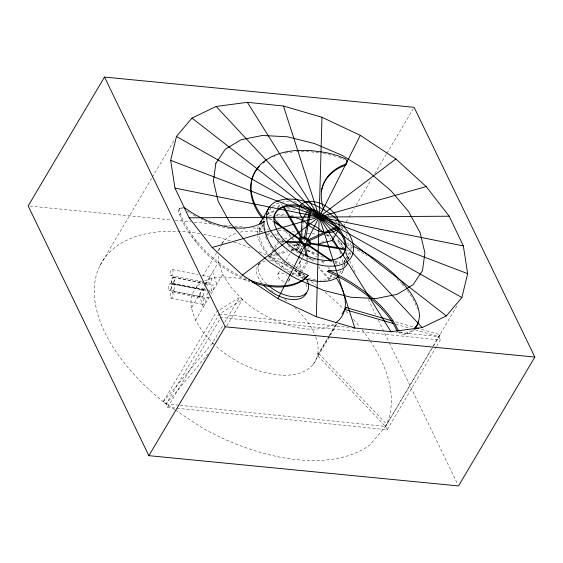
<?xml version="1.0" encoding="UTF-8"?>
<svg xmlns="http://www.w3.org/2000/svg" width="563" height="563" viewBox="0 0 563 563"><rect width="100%" height="100%" fill="white"/><g stroke="black" fill="none" stroke-linecap="round" stroke-linejoin="round"><path stroke-width="0.42" stroke-dasharray="2.81 2.11" d="M267.608 219.113L267.629 214.616L270.5 208.486L268.741 211.456M342.614 267.052L342.621 265.405M342.635 262.555L342.649 259.62L342.086 257.974M350.988 249.916L351.009 245.51L350.165 243.04M298.721 272.668L298.552 275.293L299.875 273.062M298.946 269.17L299.615 258.663M299.973 273.132L299.805 275.757L301.128 273.527M300.03 272.26L300.811 260.022M302.38 235.362L302.549 232.737M302.605 231.865L302.774 229.24M302.831 228.36L303.274 221.358M343.12 248.248L337.49 240.978L338.053 239.676L343.803 247.087M262.14 222.596C255.412 232.357 261.105 244.546 267.509 252.871M340.819 270.887L339.742 273.182L341.065 270.958M348.103 259.079L350.974 252.942M100.101 265.356L151.89 177.929M152.334 177.176L174.664 139.497M196.1 287.573L201.019 279.276M202.807 276.257L217.55 251.365M218.001 250.612L221.576 244.574M222.019 243.821L223.363 241.555M214.01 344.267L203.588 333.169L195.474 320.354L191.385 307.933L204.848 285.202M205.284 284.47L218.648 261.922A70.178 39.086 30.6 0 1 218.219 255.693M195.474 320.354L209.373 296.891M211.118 293.942L222.73 274.343L218.648 261.922M263.456 220.365L264.336 218.88M263.217 224.222L259.261 230.907L262.471 232.181M263.217 225.073L259.254 231.752L260.859 232.392M277.545 207.867L280.184 203.405M174.727 409.653L163.143 401.855L216.354 312.036L239.458 297.419L242.428 299.488A70.178 39.086 30.6 0 0 334.711 323.521M278.432 207.592L280.634 203.876M436.325 346.766L387.14 429.787L167.718 407.295L166.113 403.924L219.324 314.105L242.428 299.488L230.844 287.158L222.73 274.343M167.718 407.295L220.928 317.476L440.35 339.975L436.775 346.013M258.621 264.821L259.846 262.759M163.143 401.855L212.195 343.43L222.92 325.33M224.707 322.31L239.458 297.419M226.79 325.893L242.428 299.488M271.978 251.541L272.858 250.056M274.617 247.087L277.7 241.893M271.978 253.955L270.662 256.186L276.616 254.666M275.061 248.762L278.579 242.822M305.09 217.515L306.406 215.284M278.045 273.808L281.155 268.558M281.599 267.805L285.603 261.049M286.053 260.296L290.944 252.034M291.388 251.288L293.612 247.53M294.055 246.777L295.835 243.779M297.503 243.427L296.222 245.588L297.018 248.311L294.463 248.966M297.876 243.54L296.166 246.418L289.748 243.87M297.862 245.785L299.143 243.624M297.018 248.311L300.86 241.83M298.291 248.529L300.853 244.208M303.9 241.386L304.752 239.951M288.784 280.902L291.901 275.645M292.345 274.892L295.906 268.889M296.349 268.136L302.134 258.375M302.577 257.622L303.907 255.37M307.468 249.367L309.249 246.362M300.311 272.323L306.476 261.929M301.564 272.788L307.729 262.393M332.1 238.107L333.423 235.883M342.241 228.662L343.134 227.156M343.585 226.403L348.49 218.113M348.94 217.36L354.296 208.317M356.083 205.305L371.263 179.681M374.838 173.65L386.443 154.058M386.887 153.298L413.235 108.835M331.368 274.821L328.729 279.276L318.834 268.319M332.254 274.547L329.615 279.002L318.574 266.778M343.951 261.795L344.83 260.31M345.267 259.571L349.665 252.14M346.583 258.192L350.102 252.245M343.704 266.503L345.028 264.272M343.676 269.705L341.094 274.068A48.031 26.75 30.6 0 0 344.063 267.721M387.14 429.787L385.528 426.416L317.441 355.499L328.616 336.639M329.066 335.886L336.217 323.816M317.441 355.499L329.158 336.252M329.601 335.499L336.751 323.429M312.944 364.676L337.075 323.943M407.119 333.958L407.851 332.719M175.452 410.131L201.645 427.549A163.953 91.312 30.6 0 0 370.011 444.812L385.528 426.416L432.483 347.167M432.933 346.414L457.874 304.309M180.097 405.36L385.528 426.416L433.024 346.78M433.468 346.027L440.182 334.704L420.026 328.891M440.182 334.704L438.746 336.597L395.909 332.205M178.816 209.211L179.625 208.233M179.639 214.637L180.441 213.651M192.37 237.572L193.179 236.594M195.051 240.999L195.854 240.021M196.297 242.47L197.106 241.492M200.006 233.603A163.953 91.312 30.6 0 0 95.443 278.988A163.953 91.312 30.6 0 0 166.113 403.924L207.838 354.233M413.798 329.89L413.446 330.249A73.274 31.943 30.6 0 1 407.823 333.697L403.425 334.668A6.355 2.773 30.6 0 1 400.645 333.549L399.646 332.951A5.729 2.498 30.6 0 1 398.189 331.853M267.172 214.433L269.107 212.744L276.208 209.865M267.158 215.003L268.424 213.898L274.737 211.336M272.337 207.015L276.011 204.073L280.627 202.666M343.198 262.991L345.654 261.035M335.457 276.616L334.232 277.594L326.441 279.973L320.382 280.1M281.514 202.391L283.801 201.695L289.861 201.568M269.776 255.257L275.736 253.737M276.588 253.519L286.806 250.915M291.064 249.831L293.612 249.184M321.023 242.196L326.125 240.894M277.46 254.455L287.665 251.851M291.064 250.985L294.463 250.12M275.441 215.805L286.595 215.918M296.398 151.63L309.573 151.637M302.584 251.548L303.696 251.562M279.888 241.203L283.379 241.309M280.768 242.132L283.386 242.21M29.902 206.107L171.595 219.957M175.093 220.302L190.836 221.836M194.334 222.181L212.701 223.975M224.074 225.087L231.069 225.77M234.567 226.115L242.442 226.882M252.935 227.909L268.678 229.444M278.298 230.387L285.3 231.069M292.296 231.752L296.666 232.181M307.166 233.209L317.659 234.236M325.534 235.003L329.031 235.348M219.324 314.105L348.701 327.37M166.113 403.924L179.224 405.269M311.149 151.841L320.108 152.988M346.667 250.028L348.391 250.324M323.366 153.41L324.443 153.608A73.274 44.639 21.9 0 1 336.737 156.76M294.139 201.653L298.221 202.42M307.94 278.474L316.103 280.015M172.355 269.593A3.125 1.393 -78.9 0 1 172.306 274.667A3.125 1.393 -78.9 0 1 170.089 273.534A3.125 1.393 -78.9 0 1 172.355 269.593L198.085 274.638M202.377 275.476L210.956 277.158A3.125 1.393 -78.9 0 1 210.907 282.239A3.125 1.393 -78.9 0 1 208.69 281.099A3.125 1.393 -78.9 0 1 210.956 277.158M170.814 275.603L201.695 281.662M205.122 282.33L209.415 283.175M173.369 277.073L202.652 282.816M203.51 282.985L212.983 284.843M173.327 277.51L203.102 283.351M203.954 283.52L206.508 284.019M172.503 283.098L206.086 289.685M206.952 289.854L212.117 290.867M172.454 283.59L205.629 290.093M173.629 284.181L205.791 290.494M170.258 283.682L202.757 290.051M172.412 291.015L207.958 297.982M169.273 290.515L201.779 296.891M172.257 292.077A3.082 1.379 -78.9 0 1 172.419 296.947A3.082 1.379 -78.9 0 1 170.132 296.244A3.082 1.379 -78.9 0 1 172.257 292.077L205.101 298.517A3.082 1.379 -78.9 0 1 205.263 303.387A3.082 1.379 -78.9 0 1 202.976 302.69A3.082 1.379 -78.9 0 1 205.101 298.517M170.948 298.101L203.792 304.541M300.515 244.497L298.186 244.215L296.222 245.588L290.599 243.357M395.676 321.874L414.15 327.202M395.923 324.253L408.513 327.884M415.234 329.819L438.746 336.597L440.35 339.975M338.891 157.478L344.204 159.477M305.526 277.876L293.063 272.844M337.49 240.978L340.531 242.167M266.489 233.779L272.112 236.017M276.933 237.931L282.563 240.162M307.321 250L317.75 254.145M334.605 260.838L340.221 263.069M265.673 234.307L273.695 237.495M277.714 239.085L284.132 241.64M307.271 250.831L323.338 257.214M334.591 261.682L340.214 263.913M301.008 273.548L295.019 270.303M301.789 273.914L305.709 275.729M320.206 210.499L322.479 211.751M292.303 272.429L284.737 268.248L275.244 261.007L268.699 254.124M400.377 331.706L401.384 332.311A6.355 2.773 30.6 0 0 404.157 333.43L408.562 332.459A73.274 31.943 30.6 0 0 412.968 330.009M187.113 211.019L189.956 212.941M335.098 262.935L337.258 264.406M331.318 261.246L332.761 262.224M269.783 218.282L273.386 220.759M268.333 218.141L273.372 221.611M292.26 268.403L286.743 264.61A48.89 29.797 39.4 0 1 280.487 258.952M212.195 343.43L213.384 344.26M326.864 214.454L328.898 216.009M318.876 353.606L386.964 424.523M334.999 220.661L336.78 222.54M340.355 226.298L342.733 228.796M326.639 234.771L330.805 239.155M273.738 217.149L275.483 219.077M288.875 233.905L291.205 236.481M291.782 237.122L295.279 240.992M311.592 259.05L314.499 262.274M285.638 231.576L290.874 237.368M291.451 238.015L293.78 240.584M309.516 258.009L313.014 261.879M345.921 233.744L348.757 238.916M281.5 204.165L282.373 205.671M340.833 242.526L343.507 248.058M345.422 252.006L355.732 273.344M368.343 299.425L375.598 314.443M378.273 319.974L388.97 342.1M389.357 342.888L457.74 484.349M345.928 251.57L347.336 254.56A48.89 21.31 30.6 0 1 348.103 258.762M345.598 253.47L346.653 255.715A48.89 21.31 30.6 0 1 347.413 259.923M339.841 251.379L340.96 254.673M212.708 271.936L216.797 284.357M199.175 294.787L203.264 307.208M307.426 257.439L307.87 259.965M306.321 257.805L306.617 259.494M203.56 234.215A163.953 91.312 30.6 0 1 230.464 240.894M233.849 241.977A163.953 91.312 30.6 0 1 250.366 248.016M259.071 251.696A163.953 91.312 30.6 0 1 291.507 268.614M294.498 270.444A163.953 91.312 30.6 0 1 304.808 277.144M311.248 281.655A163.953 91.312 30.6 0 1 316.125 285.244M325.076 292.281A163.953 91.312 30.6 0 1 343.346 308.742M345.759 311.17A163.953 91.312 30.6 0 1 349.257 314.823M353.494 319.46A163.953 91.312 30.6 0 1 359.884 326.997M362.086 329.777A163.953 91.312 30.6 0 1 369.687 340.228M370.151 340.925A163.953 91.312 30.6 0 1 385.528 426.416M315.709 336.956A70.178 39.086 30.6 0 1 289.854 375.014A70.178 39.086 30.6 0 1 215.172 345.506M191.385 307.933A70.178 39.086 30.6 0 1 203.813 281.416M204.587 281.021A70.178 39.086 30.6 0 1 249.388 281.233M270.62 290.325A70.178 39.086 30.6 0 1 275.194 292.943M284.596 299.199A70.178 39.086 30.6 0 1 288.045 301.824M294.519 307.335A70.178 39.086 30.6 0 1 315.4 336.111M218.859 250.739A70.178 39.086 30.6 0 1 220.224 246.636M221.85 243.617A70.178 39.086 30.6 0 1 237.016 232.983M240.288 232.132A70.178 39.086 30.6 0 1 262.316 231.872M268.269 232.976A70.178 39.086 30.6 0 1 269.987 233.371M274.301 234.511A70.178 39.086 30.6 0 1 279.023 235.996M284.596 238.05A70.178 39.086 30.6 0 1 287.763 239.366M296.335 243.476A70.178 39.086 30.6 0 1 301.698 246.481M307.588 250.197A70.178 39.086 30.6 0 1 316.645 256.883M321.783 261.316A70.178 39.086 30.6 0 1 324.921 264.321M327.898 267.411A70.178 39.086 30.6 0 1 329.587 269.29M277.636 255.926A48.89 29.797 39.4 0 1 274.807 252.555M274.265 251.865A48.89 29.797 39.4 0 1 268.593 243.188M266.686 239.31A48.89 29.797 39.4 0 1 265.447 236.249M286.644 207.902A48.89 29.783 21.9 0 1 292.436 207.86M300.874 208.774A48.89 29.783 21.9 0 1 303.288 209.225M287.672 208.986A48.89 29.783 21.9 0 1 295.983 209.337M299.516 249.451A3.744 2.083 30.6 0 1 297.707 246.01A3.744 2.083 30.6 0 1 301.529 245.834M246.657 278.889A82.289 50.149 39.4 0 1 203.292 248.755L194.038 237.889L185.945 225.608A73.274 44.66 39.4 0 1 180.843 214.763L179.147 209.675L179.273 208.767A6.355 3.878 39.4 0 1 180.723 207.501L181.518 207.325A5.729 3.491 39.4 0 1 182.989 207.388M244.996 228.754A80.235 48.904 39.4 0 1 243.364 228.902M233.047 228.775A80.235 48.904 39.4 0 1 230.619 228.501M229.803 228.395A80.235 48.904 39.4 0 1 225.664 227.698M224.834 227.536A80.235 48.904 39.4 0 1 207.754 222.223M206.966 221.892A80.235 48.904 39.4 0 1 201.484 219.401M195.593 216.319A80.235 48.904 39.4 0 1 190.667 213.419M182.982 208.577A5.729 3.491 39.4 0 0 180.716 208.303L179.914 208.479A6.355 3.878 39.4 0 0 178.464 209.753L178.337 210.653L180.033 215.742A73.274 44.66 39.4 0 0 185.143 226.586L193.236 238.874L202.49 249.733A82.289 50.149 39.4 0 0 249.803 281.43M303.267 278.228A48.031 26.75 30.6 0 1 290.67 272.795M289.931 272.393A48.031 26.75 30.6 0 1 267.868 254.891M267.348 254.272A48.031 26.75 30.6 0 1 257.784 235.749M257.537 233.962A48.031 26.75 30.6 0 1 258.593 225.496M268.685 216.185A48.031 26.75 30.6 0 1 272.788 215.003M276.862 214.426A48.031 26.75 30.6 0 1 286.032 214.658M291.085 215.495A48.031 26.75 30.6 0 1 293.668 216.101M327.532 234.314A48.031 26.75 30.6 0 1 329.411 236.052M344.099 260.029A48.031 26.75 30.6 0 1 344.352 261.816M344.422 262.703A48.031 26.75 30.6 0 1 344.408 265.286M331.135 261.253A39.741 22.133 30.6 0 1 329.615 261.436M324.696 261.542A39.741 22.133 30.6 0 1 320.579 261.141M315.583 260.148A39.741 22.133 30.6 0 1 307.616 257.565M303.724 255.862A39.741 22.133 30.6 0 1 301.416 254.708M298.369 253.026A39.741 22.133 30.6 0 1 295.427 251.211M293.999 250.254A39.741 22.133 30.6 0 1 287.299 245.011M284.076 241.914A39.741 22.133 30.6 0 1 280.67 238.043M278.551 235.151A39.741 22.133 30.6 0 1 276.363 231.506M346.59 243.096A82.289 35.87 30.6 0 1 351.959 245.623M346.625 244.68A82.289 35.87 30.6 0 1 352.755 247.629M357.308 250A82.289 35.87 30.6 0 1 367.006 255.609M396.95 278.917A82.289 35.87 30.6 0 1 401.102 283.238M401.658 283.858A82.289 35.87 30.6 0 1 405.079 287.827M407.176 290.473A82.289 35.87 30.6 0 1 414.537 302.064M414.924 302.852A82.289 35.87 30.6 0 1 417.366 309.01M273.548 156.817A82.289 50.128 21.9 0 1 275.082 156.183M285.082 153.192A82.289 50.128 21.9 0 1 291.923 152.052M261.584 282.907A27.826 15.497 30.6 0 1 265.835 260.986M269.874 260.648A27.826 15.497 30.6 0 1 288.974 266.369M294.984 270.402A27.826 15.497 30.6 0 1 303.049 278.762M305.92 284.069A27.826 15.497 30.6 0 1 306.983 288.868M289.22 279.03A6.453 3.596 30.6 0 1 288.003 281.5M284.104 281.549A6.453 3.596 30.6 0 1 277.791 274.209A6.453 3.596 30.6 0 1 287.031 275.574M266.552 283.858A27.826 15.497 30.6 0 1 259.761 262.717M268.326 258.093A27.826 15.497 30.6 0 1 280.444 259.276M287.749 262.105A27.826 15.497 30.6 0 1 293.365 265.307M295.336 266.679A27.826 15.497 30.6 0 1 299.016 269.67M303.612 274.561A27.826 15.497 30.6 0 1 305.174 276.736M205.741 284.47A3.082 1.379 -78.9 0 1 207.543 286.194M206.009 289.973A3.082 1.379 -78.9 0 1 204.819 286.349M209.176 291.155A3.469 1.548 -78.9 0 1 210.21 293.013M209.232 297.102A3.469 1.548 -78.9 0 1 207.142 297.18A3.469 1.548 -78.9 0 1 207.536 292.718M203.046 295.821A3.469 1.548 -78.9 0 0 203.152 290.149A3.469 1.548 -78.9 0 0 200.611 294.442A3.469 1.548 -78.9 0 0 203.046 295.821M213.229 289.924A3.061 1.365 -78.9 0 0 213.328 284.92A3.061 1.365 -78.9 0 0 211.09 288.706A3.061 1.365 -78.9 0 0 213.229 289.924M173.678 290.135A3.469 1.548 -78.9 0 0 174.009 284.343A3.469 1.548 -78.9 0 0 171.37 288.319A3.469 1.548 -78.9 0 0 173.678 290.135M173.622 282.154A3.061 1.365 -78.9 0 0 173.714 277.151A3.061 1.365 -78.9 0 0 171.476 280.937A3.061 1.365 -78.9 0 0 173.622 282.154M170.54 289.445A3.469 1.548 -78.9 0 0 170.652 283.773A3.469 1.548 -78.9 0 0 168.105 288.066A3.469 1.548 -78.9 0 0 170.54 289.445M173.58 282.64A3.082 1.379 -78.9 0 0 173.678 277.594A3.082 1.379 -78.9 0 0 171.412 281.416A3.082 1.379 -78.9 0 0 173.58 282.64"/><path stroke-width="0.84" d="M316.336 316.737L321.987 117.287L283.456 106.027L247.354 102.325L216.15 106.442L191.962 118.089L176.444 136.485L170.652 160.364L174.98 188.105L189.14 217.818L212.152 247.474L242.463 275.054L277.995 298.679L316.336 316.737L354.866 328.004L283.456 106.027M300.009 239.937L300.438 238.438C303.844 236.157 310.741 240.246 309.129 244.377C305.815 246.418 300.966 243.42 300.009 239.937L274.09 222.104M300.002 252.541L300.114 250.788M300.966 237.502L302.078 220.02L308.679 208.88M183.784 207.599A5.729 3.491 39.4 0 1 185.79 208.599L191.476 212.441A80.235 48.904 39.4 0 0 261.619 223.018L264.174 221.259L263.892 225.446A48.89 29.797 39.4 0 0 287.433 263.456L297.771 270.571L308.165 275.398L303.682 279.867A82.289 50.149 39.4 0 1 252.323 282.33M304.358 238.008L309.798 209.288M305.61 238.508L311.05 209.76M417.676 323.338L417.415 324.619L414.255 329.221M247.354 102.325L390.968 331.706L422.173 327.589L446.36 315.942L461.878 297.546L467.67 273.667L463.342 245.925L449.19 216.213L426.17 186.557L395.866 158.977L360.327 135.352L321.987 117.287M277.995 298.679L360.327 135.352M264.582 216.678L262.724 218.859L258.91 213.82A82.289 50.128 21.9 0 1 259.353 166.437M104.5 77.068L28.15 205.938L148.878 455.671L458.5 485.932L534.85 357.062L414.122 107.329L104.5 77.068L225.221 326.8L148.878 455.671M260.789 221.716L269.825 206.459M300.543 250.071L301.824 247.91M302.676 246.467L303.527 245.025M338.708 229.38L332.107 240.521L315.927 244.645M342.022 314.013L346.139 307.588L392.32 320.903M345.246 309.101L346.139 307.588M417.859 322.451L418.598 321.213M417 325.217L417.739 323.978M264.174 221.259L260.817 223.997M397.577 331.269A5.729 2.498 30.6 0 1 396.507 329.805L394.487 325.695A80.235 34.976 30.6 0 0 332.529 273.773L327.553 271.556L328.532 270.43L333.423 270.81A48.89 21.31 30.6 0 0 347.674 262.661M414.178 329.01L418.147 323.38L419.491 316.835A82.289 35.87 30.6 0 0 352.719 246.003M308.165 275.398L304.492 278.882A82.289 50.149 39.4 0 1 249.029 279.846M242.463 275.054L395.866 158.977M307.855 240.049L335.618 227.304M308.707 240.985L337.286 227.867M212.152 247.474L426.17 186.557M295.315 249.902L297.869 249.247M189.14 217.818L449.19 216.213M285.131 241.358L300.86 241.83M286.004 242.287L301.705 242.766M327.553 271.556L329.278 271.697M225.221 326.8L534.85 357.062M353.071 327.814L392.411 331.846M309.559 242.878L345.809 249.036M309.502 243.709L345.802 249.881M289.044 216.375L295.575 217.614L302.634 220.224M174.98 188.105L463.342 245.925M414.987 327.441L418.351 328.412M344.704 309.488L393.403 323.528M170.652 160.364L467.67 273.667M328.532 270.43L333.261 272.534A80.235 34.976 30.6 0 1 395.219 324.457L397.246 328.567A5.729 2.498 30.6 0 0 399.258 330.903M308.067 222.512L317.145 227.529L323.922 232.702M176.444 136.485L461.878 297.546M308.461 244.849L331.494 260.493M307.539 245.081L329.883 260.268M274.104 221.259L300.065 239.106M191.962 118.089L446.36 315.942M331.994 240.408L334.38 242.906L337.561 247.854M216.15 106.442L422.173 327.589M274.012 218.704L280.986 226.425M306.61 254.786L308.355 256.721M263.294 217.804L259.381 212.638A82.289 50.128 21.9 0 1 296.87 150.448L310.044 150.462L324.921 152.425A73.274 44.639 21.9 0 1 338.025 155.845L345.253 158.766A6.355 3.871 21.9 0 1 346.759 160.849L346.963 161.637A5.729 3.491 21.9 0 1 345.379 164.255L340.685 166.24A80.235 48.875 21.9 0 0 324.014 209.837M284.132 206.903L302.028 237.727M283.238 207.17L301.106 237.966M305.209 244.799L307.278 256.594M303.957 244.307L306.026 256.123M336.315 278.038A70.178 39.086 30.6 0 1 335.414 323.042M338.877 276.334A48.031 26.75 30.6 0 1 304.083 278.495M259.339 223.898A48.031 26.75 30.6 0 1 261.823 220.541M341.403 256.679A39.741 22.133 30.6 0 1 340.087 257.798M273.822 216.544A39.741 22.133 30.6 0 1 319.362 214.031A39.741 22.133 30.6 0 1 342.529 255.44M321.234 191.54A80.235 48.875 21.9 0 1 340.214 167.415L344.901 165.431A5.729 3.491 21.9 0 0 346.512 163.418M263.188 162.925A82.289 50.128 21.9 0 1 264.596 161.855M306.511 292.556A27.826 15.497 30.6 0 1 288.946 299.15A27.826 15.497 30.6 0 1 263.73 285.392M310.551 244.011A6.453 3.596 30.6 0 1 309.361 245.461M308.264 245.778A6.453 3.596 30.6 0 1 301.149 243.096M300.086 241.963A6.453 3.596 30.6 0 1 304.076 237.122M305.603 237.699A6.453 3.596 30.6 0 1 308.383 239.528M309.453 240.668A6.453 3.596 30.6 0 1 310.572 242.984M306.828 279.642A27.826 15.497 30.6 0 1 298.791 296.581A27.826 15.497 30.6 0 1 268.389 285.554M215.84 163.333L213.405 181.117L218.184 201.343L229.845 222.645L247.593 243.554L270.219 262.661L296.173 278.65L323.704 290.445L350.918 297.236L375.971 298.559L397.154 294.322L413.017 284.815L422.489 270.69L424.917 252.914L420.139 232.681L408.478 211.385L390.736 190.477L368.111 171.37L342.149 155.374L314.626 143.586L287.404 136.795L262.358 135.472L241.175 139.708L225.306 149.209L215.84 163.333M299.523 205.931C295.378 222.681 326.871 241.443 338.806 228.099C342.944 211.35 311.452 192.588 299.523 205.931M275.384 237.79A48.031 26.75 30.6 0 0 350.13 258.811A48.031 26.75 30.6 0 0 304.421 201.308A48.031 26.75 30.6 0 0 275.384 237.79M281.352 236.903A39.741 22.133 30.6 0 0 343.205 254.293A39.741 22.133 30.6 0 0 305.385 206.712A39.741 22.133 30.6 0 0 281.352 236.903M302.007 241.703A3.744 2.083 30.6 0 0 307.862 243.512A3.744 2.083 30.6 0 0 304.484 239.001A3.744 2.083 30.6 0 0 302.007 241.703"/></g></svg>
